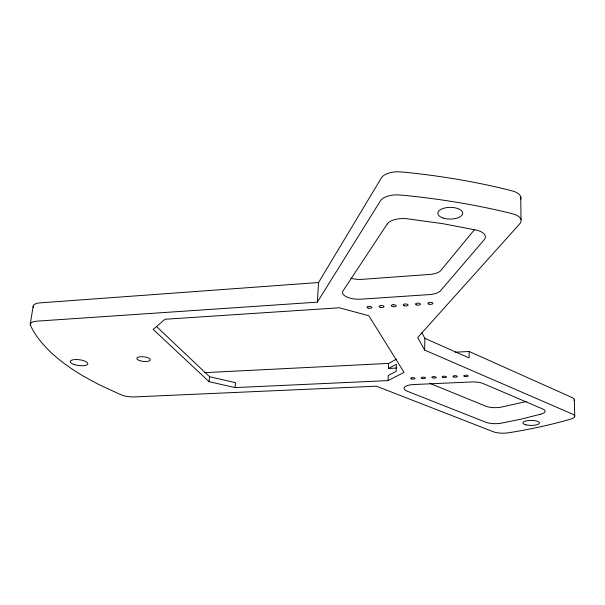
<?xml version="1.0" encoding="UTF-8"?>
<svg xmlns="http://www.w3.org/2000/svg" width="605" height="605" viewBox="0 0 605 605"><rect width="100%" height="100%" fill="white"/><g stroke="black" fill="none" stroke-linecap="round" stroke-linejoin="round"><path stroke-width="0.91" d="M455.119 352.216L469.162 351.482L469.117 357.933L424.876 338.361L421.874 332.765M424.604 350.061L417.715 337.529L519.733 223.835A17.757 8.183 -1.6 0 0 514.174 214.268L509.07 212.899A329.301 124.464 2.7 0 0 404.299 195.377L398.294 194.901A17.84 8.576 1.2 0 0 380.492 200.754L317.353 302.145L37.268 321.126A13.771 4.832 8.5 0 0 30.681 325.747C34.735 334.701 41.11 342.354 47.863 349.395A329.301 124.464 2.7 0 0 84.057 376.529L98.933 384.614L120.516 394.551A11.782 3.683 6.4 0 0 134.348 396.925L376.454 386.202L493.514 431.811A11.525 3.456 0.6 0 0 507.005 432.991L510.393 432.492A329.301 124.464 2.7 0 0 569.04 419.59L571.922 418.698A12.168 3.736 -0.4 0 0 572.595 414.145L424.604 350.061L424.876 338.361M388.024 380.613L404.049 372.385L368.853 315.757L339.329 307.779L164.991 319.266L153.163 329.4L209.096 381.672L235.065 387.593L388.024 380.613L388.206 375.508L396.116 371.394L396.351 364.286L388.455 368.468L388.629 363.408L396.6 359.128M317.353 302.145L318.54 282.527L381.407 177.87A17.696 8.833 1 0 1 399.081 171.805L405.032 172.281A327.116 128.517 2.7 0 1 508.934 190.046L513.993 191.445A17.621 8.425 -1.8 0 1 520.731 199.128M235.065 387.593L235.489 382.685L209.572 376.718L156.521 326.541M209.096 381.672L209.572 376.718M30.25 324.431L33.131 306.296M474.244 229.93L440.455 270.972A15.511 6.655 0.8 0 1 427.795 274.579L362.198 279.336A14.981 6.375 2.4 0 1 350.983 278.27M526.705 401.455L502.135 406.931A11.722 3.751 0.5 0 1 485.777 406.182L429.429 383.169M318.54 282.527L40.127 302.871A13.681 4.991 8.7 0 0 33.555 307.665M204.55 372.65L388.629 363.408M388.455 368.468L396.804 368.059M469.162 351.482L572.156 397.583A12.108 3.864 -0.6 0 1 574.145 400.472M574.296 399.459L574.75 415.96M520.761 196.92L520.996 219.607M387.253 223.948L343.012 290.922A15.087 6.179 2.5 0 0 361.298 299.165L427.342 294.726A15.617 6.451 0.9 0 0 440.085 291.262L484.257 239.678A17.122 7.729 -0.5 0 0 474.35 229.711L442.414 223.608L408.935 219.018A17.182 7.948 1.1 0 0 387.253 223.948M540.106 414.319L521.631 419.023L502.188 422.986A11.79 3.622 0.7 0 1 485.739 422.214L407.278 391.216A12.448 4.152 1.7 0 1 404.654 387.079A12.448 4.152 1.7 0 1 413.911 384.538L469.904 382.035A12.864 4.303 0.7 0 1 482.472 383.26L542.738 408.988A12.198 3.812 0 0 1 540.106 414.319M393.189 304.754L392.584 304.822A2.473 0.991 1.8 0 0 391.337 305.888A2.473 0.991 1.8 0 0 393.651 306.712L394.294 306.705A2.473 0.991 1.8 0 0 396.146 305.57A2.473 0.991 1.8 0 0 393.189 304.754M433.603 376.665L433.074 376.711A2.14 0.734 1.3 0 0 431.917 377.49A2.14 0.734 1.3 0 0 433.868 378.117L434.42 378.117A2.14 0.734 1.3 0 0 436.114 377.293A2.14 0.734 1.3 0 0 433.603 376.665M416.603 304.95A2.488 0.998 1.2 0 0 420.46 304.247A2.488 0.998 1.2 0 0 416.853 303.226A2.488 0.998 1.2 0 0 416.603 304.95M428.998 304.141A2.503 1.006 0.9 0 0 432.893 303.43A2.503 1.006 0.9 0 0 429.3 302.409A2.503 1.006 0.9 0 0 428.998 304.141M74.256 364.543A8.871 2.919 7.5 0 0 87.854 363.832A8.871 2.919 7.5 0 0 75.096 359.551A8.871 2.919 7.5 0 0 74.256 364.543M139.604 360.603A6.829 2.329 6.5 0 0 150.343 360.043A6.829 2.329 6.5 0 0 140.829 356.7A6.829 2.329 6.5 0 0 139.604 360.603M525.972 424.854A8.289 2.518 0.2 0 0 539.35 423.303A8.289 2.518 0.2 0 0 528.135 420.551A8.289 2.518 0.2 0 0 525.972 424.854M411.642 378.942A2.125 0.726 1.7 0 0 414.917 378.465A2.125 0.726 1.7 0 0 411.839 377.694A2.125 0.726 1.7 0 0 411.642 378.942M422.199 378.458A2.133 0.726 1.5 0 0 425.504 377.974A2.133 0.726 1.5 0 0 422.434 377.202A2.133 0.726 1.5 0 0 422.199 378.458M443.155 377.497A2.148 0.734 1.2 0 0 446.513 377.013A2.148 0.734 1.2 0 0 443.45 376.234A2.148 0.734 1.2 0 0 443.155 377.497M404.284 305.752A2.48 0.991 1.5 0 0 408.103 305.056A2.48 0.991 1.5 0 0 404.488 304.043A2.48 0.991 1.5 0 0 404.284 305.752M443.094 218.027A12.425 5.853 -0.2 0 0 462.643 213.724A12.425 5.853 -0.2 0 0 445.076 207.923A12.425 5.853 -0.2 0 0 443.094 218.027M368.173 308.111A2.45 0.976 2.3 0 0 371.893 307.416A2.45 0.976 2.3 0 0 368.263 306.425A2.45 0.976 2.3 0 0 368.173 308.111M380.258 307.325A2.458 0.983 2 0 0 384.009 306.629A2.458 0.983 2 0 0 380.386 305.623A2.458 0.983 2 0 0 380.258 307.325M453.894 377.006A2.155 0.741 1 0 0 457.282 376.522A2.155 0.741 1 0 0 454.219 375.735A2.155 0.741 1 0 0 453.894 377.006M464.693 376.514A2.163 0.741 0.8 0 0 468.104 376.023A2.163 0.741 0.8 0 0 465.048 375.236A2.163 0.741 0.8 0 0 464.693 376.514"/></g></svg>
